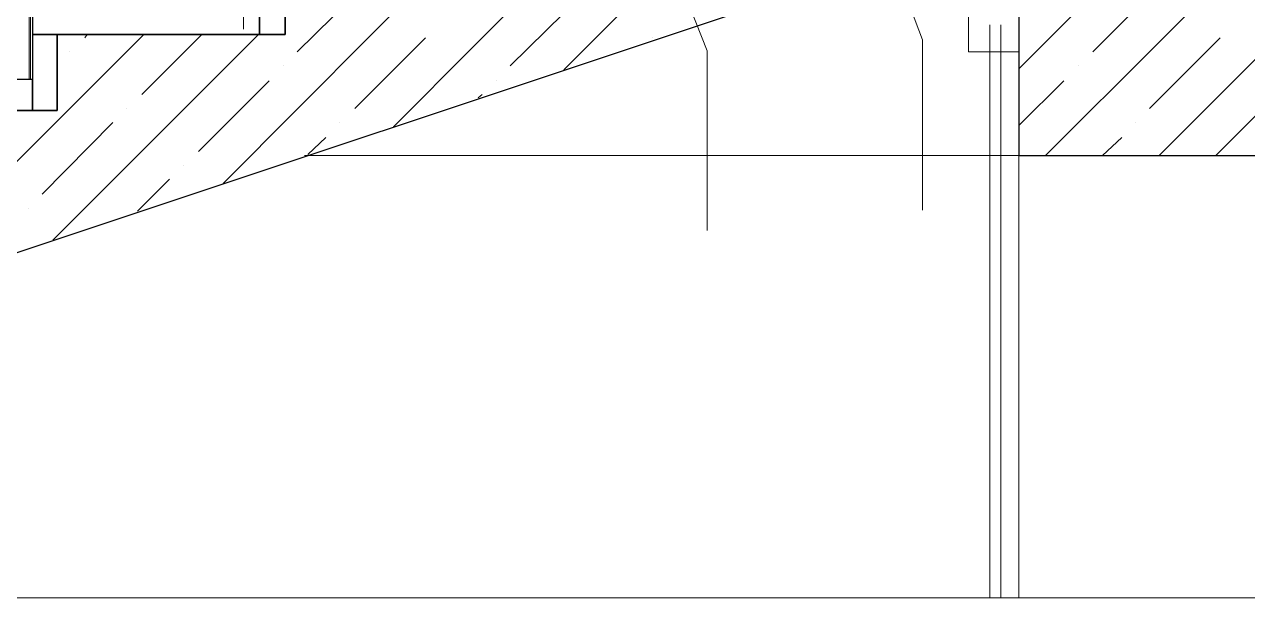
# Model space of a CAD drawing. Header units: millimetres. Extents: x -356862 to 418287, y 0 to 839748.
# Drawn here: x 389199 to 391672, y 771271 to 772434 of the extents above; entities that cross this region are included whole.
import ezdxf

# ---------------------------------------------------------------- set-up
doc = ezdxf.new("R2010")
doc.units = ezdxf.units.MM
doc.layers.add('PDF _Геометрия', color=7, linetype='Continuous', true_color=0xbababa)

msp = doc.modelspace()

# ---------------------------------------------------------------- linework, layer by layer
at = {"layer": 'PDF _Геометрия', "color": 150, "lineweight": 30, "true_color": 0x0080ff}
msp.add_lwpolyline([(391209.5031, 773701.2181), (391209.5031, 773088.5377), (391055.7917, 773088.5377), (391055.7917, 772934.8264), (390596.8227, 772934.8264), (390596.8227, 772781.1151), (390135.6886, 772781.1151), (390135.6886, 772627.4037), (389674.5546, 772627.4037), (389674.5546, 772473.6924), (389215.5855, 772473.6924), (389215.5855, 772322.146), (388754.4515, 772322.146), (388754.4515, 772168.4346), (388345.2763, 772168.4346), (388345.2763, 773701.2181)], close=True, dxfattribs=at)
at = {"layer": 'PDF _Геометрия', "color": 7, "lineweight": 18}
for points in [[(389642.0804, 772423.8986), (389642.0804, 773140.4965)], [(390813.3175, 772934.8264), (391014.6577, 772402.2491), (391014.6577, 772058.0223)], [(390388.9876, 772863.3831), (390579.5031, 772380.5996), (390579.5031, 772016.8882)]]:
    msp.add_lwpolyline(points, dxfattribs=at)
at = {"layer": 'PDF _Геометрия', "color": 254, "lineweight": 5, "true_color": 0xdcdcdc}
msp.add_lwpolyline([(389209.0907, 772322.146), (389209.0907, 773088.5377)], dxfattribs=at)
msp.add_lwpolyline([(389211.2556, 773088.5377), (389211.2556, 772322.146)], close=True, dxfattribs=at)
at = {"layer": 'PDF _Геометрия', "lineweight": 5}
for points in [[(391209.5031, 772343.7955), (391627.3381, 772761.6305), (391871.9773, 773006.2697)], [(390289.4, 772341.6305), (390819.8123, 772874.2078)], [(389945.1732, 772226.8882), (390436.6165, 772720.4965)], [(391263.6268, 772168.4346), (391720.4309, 772625.2388)], [(389600.9464, 772112.146), (390053.4206, 772566.7852)], [(389750.3278, 772378.4346), (389895.3794, 772521.3212)], [(391358.8845, 772378.4346), (391501.7711, 772521.3212)], [(390181.1526, 772350.2903), (390326.2041, 772493.1769)], [(388910.3278, 771882.6614), (389440.7402, 772413.0738)], [(389256.7196, 771997.4037), (389672.3897, 772413.0738)], [(389321.668, 772406.579), (389325.9979, 772413.0738)], [(389436.4103, 772291.8367), (389557.6474, 772413.0738)], [(389867.235, 772263.6924), (390010.1216, 772406.579)], [(390469.0907, 772406.579), (390469.0907, 772406.579)], [(391473.6268, 772263.6924), (391616.5134, 772406.579)], [(391493.1113, 772168.4346), (391720.4309, 772395.7542)], [(389291.3587, 772378.4346), (389291.3587, 772378.4346)], [(389722.1835, 772350.2903), (389722.1835, 772350.2903)], [(391330.7402, 772350.2903), (391330.7402, 772350.2903)], [(389551.1526, 772177.0944), (389694.0391, 772319.981)], [(390153.0082, 772319.981), (390153.0082, 772319.981)], [(391209.5031, 772229.0532), (391300.4309, 772319.981)], [(390116.2041, 772285.3419), (390124.8639, 772291.8367)], [(391607.8536, 772168.4346), (391720.4309, 772281.012)], [(389406.101, 772263.6924), (389406.101, 772263.6924)], [(389235.0701, 772090.4965), (389377.9567, 772235.548)], [(389836.9257, 772235.548), (389836.9257, 772235.548)], [(391445.4824, 772235.548), (391445.4824, 772235.548)], [(389771.9773, 772170.5996), (389808.7814, 772205.2388)], [(391378.369, 772168.4346), (391417.3381, 772205.2388)], [(389520.8433, 772148.9501), (389520.8433, 772148.9501)], [(389427.7505, 772055.8573), (389492.6989, 772120.8058)], [(389206.9257, 772062.3522), (389206.9257, 772062.3522)]]:
    msp.add_lwpolyline(points, dxfattribs=at)
at = {"layer": 'PDF _Геометрия', "color": 7, "lineweight": 30}
for points in [[(379241.668, 768659.0532), (391107.7505, 772614.414), (391107.7505, 772874.2078), (390646.6165, 772874.2078), (390646.6165, 772720.4965), (390187.6474, 772720.4965), (390187.6474, 772566.7852), (389726.5134, 772566.7852), (389726.5134, 772413.0738), (389265.3794, 772413.0738), (389265.3794, 772259.3625), (388806.4103, 772259.3625), (388806.4103, 772105.6511), (388345.2763, 772105.6511), (388345.2763, 771951.9398), (387886.3072, 771951.9398)], [(395965.8948, 771274.3109), (395965.8948, 772761.6305), (391209.5031, 772761.6305), (391209.5031, 772168.4346), (391720.4309, 772168.4346), (391720.4309, 772761.6305)]]:
    msp.add_lwpolyline(points, dxfattribs=at)
at = {"layer": 'PDF _Геометрия', "color": 8, "lineweight": 5, "true_color": 0x808080}
for points in [[(391209.5031, 772378.4346), (391107.7505, 772378.4346), (391107.7505, 772614.414)], [(391151.0495, 772432.5584), (391151.0495, 771274.3109)], [(391172.6989, 771274.3109), (391172.6989, 772432.5584)]]:
    msp.add_lwpolyline(points, dxfattribs=at)
at = {"layer": 'PDF _Геометрия', "color": 7, "lineweight": 5}
for points in [[(391209.5031, 772378.4346), (391107.7505, 772378.4346), (391107.7505, 772614.414)], [(391209.5031, 772168.4346), (389765.4824, 772168.4346)], [(396957.4412, 771274.3109), (396868.6783, 771274.3109), (392188.0598, 771274.3109), (392151.2556, 771421.5274), (392077.6474, 771124.9295), (392040.8433, 771274.3109), (387360.2247, 771274.3109), (387271.4618, 771274.3109)]]:
    msp.add_lwpolyline(points, dxfattribs=at)
at = {"layer": 'PDF _Геометрия', "color": 7, "lineweight": 30}
for points in [[(389674.5546, 772566.7852), (389674.5546, 772413.0738), (389726.5134, 772413.0738), (389726.5134, 772566.7852)], [(389674.5546, 772473.6924), (389215.5855, 772473.6924), (389215.5855, 772413.0738), (389674.5546, 772413.0738)], [(389215.5855, 772413.0738), (389215.5855, 772259.3625), (389265.3794, 772259.3625), (389265.3794, 772413.0738)], [(389215.5855, 772322.146), (388754.4515, 772322.146), (388754.4515, 772259.3625), (389215.5855, 772259.3625)]]:
    msp.add_lwpolyline(points, close=True, dxfattribs=at)
at = {"layer": 'PDF _Геометрия', "color": 252, "lineweight": 5, "true_color": 0x989898}
for points in [[(391151.0495, 772378.4346), (391151.0495, 771274.3109)], [(391172.6989, 771274.3109), (391172.6989, 772378.4346)]]:
    msp.add_lwpolyline(points, dxfattribs=at)
at = {"layer": 'PDF _Геометрия', "color": 7, "lineweight": 9}
msp.add_lwpolyline([(391209.5031, 771274.3109), (391209.5031, 772168.4346)], dxfattribs=at)

doc.saveas('drawing.dxf')
